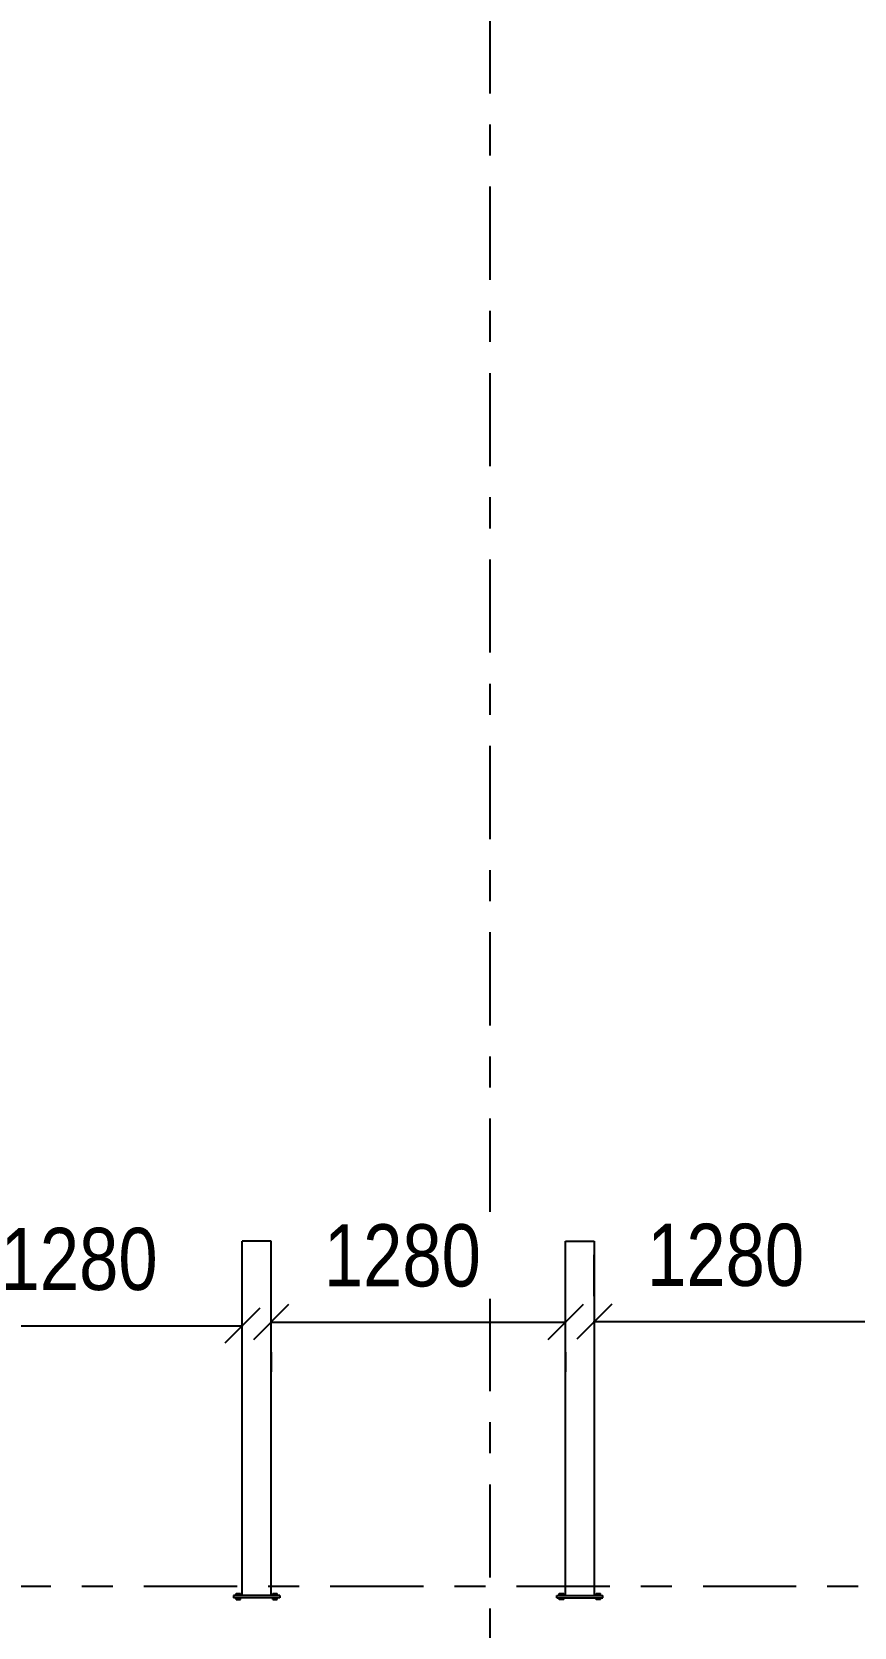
# Model space of a CAD drawing. Header units: millimetres. Extents: x 914 to 1731, y -85 to 465.
# Drawn here: x 1095.6 to 1122.1, y 367.6 to 418.9 of the extents above; entities that cross this region are included whole.
import ezdxf

# ---------------------------------------------------------------- set-up
doc = ezdxf.new("R2010")
doc.units = ezdxf.units.MM
doc.linetypes.add('XKITLINE00', pattern=[0])
doc.linetypes.add('XKITLINE03', pattern=[6, 3, -1, 1, -1])
for name, color, linetype, lineweight in [('Bolt', 1, 'Continuous', 0), ('S033M_GRID-STRUCT', 1, 'Continuous', 0), ('S060M_DIMENSION', 6, 'Continuous', 0), ('S281M_STEEL-COL', 3, 'Continuous', 0)]:
    doc.layers.add(name, color=color, linetype=linetype, lineweight=lineweight)
doc.styles.add('COMIC_SANS_MS', font='comic.ttf')

msp = doc.modelspace()

# ---------------------------------------------------------------- linework, layer by layer
at = {"layer": 'Bolt', "linetype": 'XKITLINE00', "lineweight": 25}
for p, q in [((1102.2, 368.614), (1102.2, 368.673)), ((1102.2, 368.673), (1102.341, 368.673)), ((1102.2, 368.614), (1102.2, 368.673)), ((1102.2, 368.673), (1102.341, 368.673)), ((1102.2, 368.614), (1102.2, 368.673)), ((1102.2, 368.673), (1102.341, 368.673)), ((1102.2, 368.614), (1102.2, 368.673)), ((1102.2, 368.673), (1102.341, 368.673)), ((1102.2, 368.614), (1102.2, 368.673)), ((1102.2, 368.673), (1102.341, 368.673)), ((1102.2, 368.614), (1102.2, 368.673)), ((1102.2, 368.673), (1102.341, 368.673)), ((1102.2, 368.614), (1102.2, 368.673)), ((1102.2, 368.673), (1102.341, 368.673)), ((1102.2, 368.614), (1102.2, 368.673)), ((1102.2, 368.673), (1102.341, 368.673)), ((1102.2, 368.614), (1102.2, 368.673)), ((1102.2, 368.673), (1102.341, 368.673)), ((1102.2, 368.614), (1102.2, 368.673)), ((1102.2, 368.673), (1102.341, 368.673)), ((1102.2, 368.614), (1102.2, 368.673)), ((1102.2, 368.673), (1102.341, 368.673)), ((1102.2, 368.614), (1102.2, 368.673)), ((1102.2, 368.673), (1102.341, 368.673)), ((1102.2, 368.614), (1102.2, 368.673)), ((1102.2, 368.673), (1102.341, 368.673)), ((1102.2, 368.614), (1102.2, 368.673)), ((1102.2, 368.673), (1102.341, 368.673)), ((1102.2, 368.614), (1102.2, 368.673)), ((1102.2, 368.673), (1102.341, 368.673)), ((1102.2, 368.614), (1102.2, 368.673)), ((1102.2, 368.673), (1102.341, 368.673)), ((1102.2, 368.614), (1102.2, 368.673)), ((1102.2, 368.673), (1102.341, 368.673)), ((1102.2, 368.614), (1102.2, 368.673)), ((1102.2, 368.673), (1102.341, 368.673)), ((1102.2, 368.614), (1102.2, 368.673)), ((1102.2, 368.673), (1102.341, 368.673)), ((1102.2, 368.614), (1102.2, 368.673)), ((1102.2, 368.673), (1102.341, 368.673)), ((1102.2, 368.614), (1102.2, 368.673)), ((1102.2, 368.673), (1102.341, 368.673)), ((1102.2, 368.614), (1102.2, 368.673)), ((1102.2, 368.673), (1102.341, 368.673)), ((1102.27, 368.614), (1102.27, 368.673)), ((1102.27, 368.614), (1102.27, 368.673)), ((1102.27, 368.614), (1102.27, 368.673)), ((1102.27, 368.614), (1102.27, 368.673)), ((1102.27, 368.614), (1102.27, 368.673)), ((1102.27, 368.614), (1102.27, 368.673)), ((1102.27, 368.614), (1102.27, 368.673)), ((1102.27, 368.614), (1102.27, 368.673)), ((1102.27, 368.614), (1102.27, 368.673)), ((1102.27, 368.614), (1102.27, 368.673)), ((1102.27, 368.614), (1102.27, 368.673)), ((1102.27, 368.614), (1102.27, 368.673)), ((1102.27, 368.614), (1102.27, 368.673)), ((1102.27, 368.614), (1102.27, 368.673)), ((1102.27, 368.614), (1102.27, 368.673)), ((1102.27, 368.614), (1102.27, 368.673)), ((1102.27, 368.614), (1102.27, 368.673)), ((1102.27, 368.614), (1102.27, 368.673)), ((1102.27, 368.614), (1102.27, 368.673)), ((1102.27, 368.614), (1102.27, 368.673)), ((1102.27, 368.614), (1102.27, 368.673)), ((1102.27, 368.614), (1102.27, 368.673)), ((1102.341, 368.614), (1102.341, 368.673)), ((1102.341, 368.614), (1102.341, 368.673)), ((1102.341, 368.614), (1102.341, 368.673)), ((1102.341, 368.614), (1102.341, 368.673)), ((1102.341, 368.614), (1102.341, 368.673)), ((1102.341, 368.614), (1102.341, 368.673)), ((1102.341, 368.614), (1102.341, 368.673)), ((1102.341, 368.614), (1102.341, 368.673)), ((1102.341, 368.614), (1102.341, 368.673)), ((1102.341, 368.614), (1102.341, 368.673)), ((1102.341, 368.614), (1102.341, 368.673)), ((1102.341, 368.614), (1102.341, 368.673)), ((1102.341, 368.614), (1102.341, 368.673)), ((1102.341, 368.614), (1102.341, 368.673)), ((1102.341, 368.614), (1102.341, 368.673)), ((1102.341, 368.614), (1102.341, 368.673)), ((1102.341, 368.614), (1102.341, 368.673)), ((1102.341, 368.614), (1102.341, 368.673)), ((1102.341, 368.614), (1102.341, 368.673)), ((1102.341, 368.614), (1102.341, 368.673)), ((1102.341, 368.614), (1102.341, 368.673)), ((1102.341, 368.614), (1102.341, 368.673)), ((1103.385, 368.614), (1103.385, 368.673)), ((1103.385, 368.673), (1103.526, 368.673)), ((1103.385, 368.614), (1103.385, 368.673)), ((1103.385, 368.673), (1103.526, 368.673)), ((1103.385, 368.614), (1103.385, 368.673)), ((1103.385, 368.673), (1103.526, 368.673)), ((1103.385, 368.614), (1103.385, 368.673)), ((1103.385, 368.673), (1103.526, 368.673)), ((1103.385, 368.614), (1103.385, 368.673)), ((1103.385, 368.673), (1103.526, 368.673)), ((1103.385, 368.614), (1103.385, 368.673)), ((1103.385, 368.673), (1103.526, 368.673)), ((1103.385, 368.614), (1103.385, 368.673)), ((1103.385, 368.673), (1103.526, 368.673)), ((1103.385, 368.614), (1103.385, 368.673)), ((1103.385, 368.673), (1103.526, 368.673)), ((1103.385, 368.614), (1103.385, 368.673)), ((1103.385, 368.673), (1103.526, 368.673)), ((1103.385, 368.614), (1103.385, 368.673)), ((1103.385, 368.673), (1103.526, 368.673)), ((1103.385, 368.614), (1103.385, 368.673)), ((1103.385, 368.673), (1103.526, 368.673)), ((1103.385, 368.614), (1103.385, 368.673)), ((1103.385, 368.673), (1103.526, 368.673)), ((1103.385, 368.614), (1103.385, 368.673)), ((1103.385, 368.673), (1103.526, 368.673)), ((1103.385, 368.614), (1103.385, 368.673)), ((1103.385, 368.673), (1103.526, 368.673)), ((1103.385, 368.614), (1103.385, 368.673)), ((1103.385, 368.673), (1103.526, 368.673)), ((1103.385, 368.614), (1103.385, 368.673)), ((1103.385, 368.673), (1103.526, 368.673)), ((1103.385, 368.614), (1103.385, 368.673)), ((1103.385, 368.673), (1103.526, 368.673)), ((1103.385, 368.614), (1103.385, 368.673)), ((1103.385, 368.673), (1103.526, 368.673)), ((1103.385, 368.614), (1103.385, 368.673)), ((1103.385, 368.673), (1103.526, 368.673)), ((1103.385, 368.614), (1103.385, 368.673)), ((1103.385, 368.673), (1103.526, 368.673)), ((1103.385, 368.614), (1103.385, 368.673)), ((1103.385, 368.673), (1103.526, 368.673)), ((1103.385, 368.614), (1103.385, 368.673)), ((1103.385, 368.673), (1103.526, 368.673)), ((1103.456, 368.614), (1103.456, 368.673)), ((1103.456, 368.614), (1103.456, 368.673)), ((1103.456, 368.614), (1103.456, 368.673)), ((1103.456, 368.614), (1103.456, 368.673)), ((1103.456, 368.614), (1103.456, 368.673)), ((1103.456, 368.614), (1103.456, 368.673)), ((1103.456, 368.614), (1103.456, 368.673)), ((1103.456, 368.614), (1103.456, 368.673)), ((1103.456, 368.614), (1103.456, 368.673)), ((1103.456, 368.614), (1103.456, 368.673)), ((1103.456, 368.614), (1103.456, 368.673)), ((1103.456, 368.614), (1103.456, 368.673)), ((1103.456, 368.614), (1103.456, 368.673)), ((1103.456, 368.614), (1103.456, 368.673)), ((1103.456, 368.614), (1103.456, 368.673)), ((1103.456, 368.614), (1103.456, 368.673)), ((1103.456, 368.614), (1103.456, 368.673)), ((1103.456, 368.614), (1103.456, 368.673)), ((1103.456, 368.614), (1103.456, 368.673)), ((1103.456, 368.614), (1103.456, 368.673)), ((1103.456, 368.614), (1103.456, 368.673)), ((1103.456, 368.614), (1103.456, 368.673)), ((1103.526, 368.614), (1103.526, 368.673)), ((1103.526, 368.614), (1103.526, 368.673)), ((1103.526, 368.614), (1103.526, 368.673)), ((1103.526, 368.614), (1103.526, 368.673)), ((1103.526, 368.614), (1103.526, 368.673)), ((1103.526, 368.614), (1103.526, 368.673)), ((1103.526, 368.614), (1103.526, 368.673)), ((1103.526, 368.614), (1103.526, 368.673)), ((1103.526, 368.614), (1103.526, 368.673)), ((1103.526, 368.614), (1103.526, 368.673)), ((1103.526, 368.614), (1103.526, 368.673)), ((1103.526, 368.614), (1103.526, 368.673)), ((1103.526, 368.614), (1103.526, 368.673)), ((1103.526, 368.614), (1103.526, 368.673)), ((1103.526, 368.614), (1103.526, 368.673)), ((1103.526, 368.614), (1103.526, 368.673)), ((1103.526, 368.614), (1103.526, 368.673)), ((1103.526, 368.614), (1103.526, 368.673)), ((1103.526, 368.614), (1103.526, 368.673)), ((1103.526, 368.614), (1103.526, 368.673)), ((1103.526, 368.614), (1103.526, 368.673)), ((1103.526, 368.614), (1103.526, 368.673)), ((1112.607, 368.614), (1112.607, 368.673)), ((1112.607, 368.673), (1112.748, 368.673)), ((1112.607, 368.614), (1112.607, 368.673)), ((1112.607, 368.673), (1112.748, 368.673)), ((1112.607, 368.614), (1112.607, 368.673)), ((1112.607, 368.673), (1112.748, 368.673)), ((1112.607, 368.614), (1112.607, 368.673)), ((1112.607, 368.673), (1112.748, 368.673)), ((1112.607, 368.614), (1112.607, 368.673)), ((1112.607, 368.673), (1112.748, 368.673)), ((1112.607, 368.614), (1112.607, 368.673)), ((1112.607, 368.673), (1112.748, 368.673)), ((1112.607, 368.614), (1112.607, 368.673)), ((1112.607, 368.673), (1112.748, 368.673)), ((1112.607, 368.614), (1112.607, 368.673)), ((1112.607, 368.673), (1112.748, 368.673)), ((1112.607, 368.614), (1112.607, 368.673)), ((1112.607, 368.673), (1112.748, 368.673)), ((1112.607, 368.614), (1112.607, 368.673)), ((1112.607, 368.673), (1112.748, 368.673)), ((1112.607, 368.614), (1112.607, 368.673)), ((1112.607, 368.673), (1112.748, 368.673)), ((1112.607, 368.614), (1112.607, 368.673)), ((1112.607, 368.673), (1112.748, 368.673)), ((1112.607, 368.614), (1112.607, 368.673)), ((1112.607, 368.673), (1112.748, 368.673)), ((1112.607, 368.614), (1112.607, 368.673)), ((1112.607, 368.673), (1112.748, 368.673)), ((1112.607, 368.614), (1112.607, 368.673)), ((1112.607, 368.673), (1112.748, 368.673)), ((1112.607, 368.614), (1112.607, 368.673)), ((1112.607, 368.673), (1112.748, 368.673)), ((1112.607, 368.614), (1112.607, 368.673)), ((1112.607, 368.673), (1112.748, 368.673)), ((1112.607, 368.614), (1112.607, 368.673)), ((1112.607, 368.673), (1112.748, 368.673)), ((1112.607, 368.614), (1112.607, 368.673)), ((1112.607, 368.673), (1112.748, 368.673)), ((1112.607, 368.614), (1112.607, 368.673)), ((1112.607, 368.673), (1112.748, 368.673)), ((1112.607, 368.614), (1112.607, 368.673)), ((1112.607, 368.673), (1112.748, 368.673)), ((1112.607, 368.614), (1112.607, 368.673)), ((1112.607, 368.673), (1112.748, 368.673)), ((1112.678, 368.614), (1112.678, 368.673)), ((1112.678, 368.614), (1112.678, 368.673)), ((1112.678, 368.614), (1112.678, 368.673)), ((1112.678, 368.614), (1112.678, 368.673)), ((1112.678, 368.614), (1112.678, 368.673)), ((1112.678, 368.614), (1112.678, 368.673)), ((1112.678, 368.614), (1112.678, 368.673)), ((1112.678, 368.614), (1112.678, 368.673)), ((1112.678, 368.614), (1112.678, 368.673)), ((1112.678, 368.614), (1112.678, 368.673)), ((1112.678, 368.614), (1112.678, 368.673)), ((1112.678, 368.614), (1112.678, 368.673)), ((1112.678, 368.614), (1112.678, 368.673)), ((1112.678, 368.614), (1112.678, 368.673)), ((1112.678, 368.614), (1112.678, 368.673)), ((1112.678, 368.614), (1112.678, 368.673)), ((1112.678, 368.614), (1112.678, 368.673)), ((1112.678, 368.614), (1112.678, 368.673)), ((1112.678, 368.614), (1112.678, 368.673)), ((1112.678, 368.614), (1112.678, 368.673)), ((1112.678, 368.614), (1112.678, 368.673)), ((1112.678, 368.614), (1112.678, 368.673)), ((1112.748, 368.614), (1112.748, 368.673)), ((1112.748, 368.614), (1112.748, 368.673)), ((1112.748, 368.614), (1112.748, 368.673)), ((1112.748, 368.614), (1112.748, 368.673)), ((1112.748, 368.614), (1112.748, 368.673)), ((1112.748, 368.614), (1112.748, 368.673)), ((1112.748, 368.614), (1112.748, 368.673)), ((1112.748, 368.614), (1112.748, 368.673)), ((1112.748, 368.614), (1112.748, 368.673)), ((1112.748, 368.614), (1112.748, 368.673)), ((1112.748, 368.614), (1112.748, 368.673)), ((1112.748, 368.614), (1112.748, 368.673)), ((1112.748, 368.614), (1112.748, 368.673)), ((1112.748, 368.614), (1112.748, 368.673)), ((1112.748, 368.614), (1112.748, 368.673)), ((1112.748, 368.614), (1112.748, 368.673)), ((1112.748, 368.614), (1112.748, 368.673)), ((1112.748, 368.614), (1112.748, 368.673)), ((1112.748, 368.614), (1112.748, 368.673)), ((1112.748, 368.614), (1112.748, 368.673)), ((1112.748, 368.614), (1112.748, 368.673)), ((1112.748, 368.614), (1112.748, 368.673)), ((1113.793, 368.614), (1113.793, 368.673)), ((1113.793, 368.673), (1113.933, 368.673)), ((1113.793, 368.614), (1113.793, 368.673)), ((1113.793, 368.673), (1113.933, 368.673)), ((1113.793, 368.614), (1113.793, 368.673)), ((1113.793, 368.673), (1113.933, 368.673)), ((1113.793, 368.614), (1113.793, 368.673)), ((1113.793, 368.673), (1113.933, 368.673)), ((1113.793, 368.614), (1113.793, 368.673)), ((1113.793, 368.673), (1113.933, 368.673)), ((1113.793, 368.614), (1113.793, 368.673)), ((1113.793, 368.673), (1113.933, 368.673)), ((1113.793, 368.614), (1113.793, 368.673)), ((1113.793, 368.673), (1113.933, 368.673)), ((1113.793, 368.614), (1113.793, 368.673)), ((1113.793, 368.673), (1113.933, 368.673)), ((1113.793, 368.614), (1113.793, 368.673)), ((1113.793, 368.673), (1113.933, 368.673)), ((1113.793, 368.614), (1113.793, 368.673)), ((1113.793, 368.673), (1113.933, 368.673)), ((1113.793, 368.614), (1113.793, 368.673)), ((1113.793, 368.673), (1113.933, 368.673)), ((1113.793, 368.614), (1113.793, 368.673)), ((1113.793, 368.673), (1113.933, 368.673)), ((1113.793, 368.614), (1113.793, 368.673)), ((1113.793, 368.673), (1113.933, 368.673)), ((1113.793, 368.614), (1113.793, 368.673)), ((1113.793, 368.673), (1113.933, 368.673)), ((1113.793, 368.614), (1113.793, 368.673)), ((1113.793, 368.673), (1113.933, 368.673)), ((1113.793, 368.614), (1113.793, 368.673)), ((1113.793, 368.673), (1113.933, 368.673)), ((1113.793, 368.614), (1113.793, 368.673)), ((1113.793, 368.673), (1113.933, 368.673)), ((1113.793, 368.614), (1113.793, 368.673)), ((1113.793, 368.673), (1113.933, 368.673)), ((1113.793, 368.614), (1113.793, 368.673)), ((1113.793, 368.673), (1113.933, 368.673)), ((1113.793, 368.614), (1113.793, 368.673)), ((1113.793, 368.673), (1113.933, 368.673)), ((1113.793, 368.614), (1113.793, 368.673)), ((1113.793, 368.673), (1113.933, 368.673)), ((1113.793, 368.614), (1113.793, 368.673)), ((1113.793, 368.673), (1113.933, 368.673)), ((1113.863, 368.614), (1113.863, 368.673)), ((1113.863, 368.614), (1113.863, 368.673)), ((1113.863, 368.614), (1113.863, 368.673)), ((1113.863, 368.614), (1113.863, 368.673)), ((1113.863, 368.614), (1113.863, 368.673)), ((1113.863, 368.614), (1113.863, 368.673)), ((1113.863, 368.614), (1113.863, 368.673)), ((1113.863, 368.614), (1113.863, 368.673)), ((1113.863, 368.614), (1113.863, 368.673)), ((1113.863, 368.614), (1113.863, 368.673)), ((1113.863, 368.614), (1113.863, 368.673)), ((1113.863, 368.614), (1113.863, 368.673)), ((1113.863, 368.614), (1113.863, 368.673)), ((1113.863, 368.614), (1113.863, 368.673)), ((1113.863, 368.614), (1113.863, 368.673)), ((1113.863, 368.614), (1113.863, 368.673)), ((1113.863, 368.614), (1113.863, 368.673)), ((1113.863, 368.614), (1113.863, 368.673)), ((1113.863, 368.614), (1113.863, 368.673)), ((1113.863, 368.614), (1113.863, 368.673)), ((1113.863, 368.614), (1113.863, 368.673)), ((1113.863, 368.614), (1113.863, 368.673)), ((1113.933, 368.614), (1113.933, 368.673)), ((1113.933, 368.614), (1113.933, 368.673)), ((1113.933, 368.614), (1113.933, 368.673)), ((1113.933, 368.614), (1113.933, 368.673)), ((1113.933, 368.614), (1113.933, 368.673)), ((1113.933, 368.614), (1113.933, 368.673)), ((1113.933, 368.614), (1113.933, 368.673)), ((1113.933, 368.614), (1113.933, 368.673)), ((1113.933, 368.614), (1113.933, 368.673)), ((1113.933, 368.614), (1113.933, 368.673)), ((1113.933, 368.614), (1113.933, 368.673)), ((1113.933, 368.614), (1113.933, 368.673)), ((1113.933, 368.614), (1113.933, 368.673)), ((1113.933, 368.614), (1113.933, 368.673)), ((1113.933, 368.614), (1113.933, 368.673)), ((1113.933, 368.614), (1113.933, 368.673)), ((1113.933, 368.614), (1113.933, 368.673)), ((1113.933, 368.614), (1113.933, 368.673)), ((1113.933, 368.614), (1113.933, 368.673)), ((1113.933, 368.614), (1113.933, 368.673)), ((1113.933, 368.614), (1113.933, 368.673)), ((1113.933, 368.614), (1113.933, 368.673)), ((1102.2, 368.481), (1102.2, 368.54)), ((1102.2, 368.481), (1102.2, 368.54)), ((1102.2, 368.481), (1102.2, 368.54)), ((1102.2, 368.481), (1102.2, 368.54)), ((1102.2, 368.481), (1102.2, 368.54)), ((1102.2, 368.481), (1102.2, 368.54)), ((1102.2, 368.481), (1102.2, 368.54)), ((1102.2, 368.481), (1102.2, 368.54)), ((1102.2, 368.481), (1102.2, 368.54)), ((1102.2, 368.481), (1102.2, 368.54)), ((1102.2, 368.481), (1102.2, 368.54)), ((1102.2, 368.481), (1102.2, 368.54)), ((1102.2, 368.481), (1102.2, 368.54)), ((1102.2, 368.481), (1102.2, 368.54)), ((1102.2, 368.481), (1102.2, 368.54)), ((1102.2, 368.481), (1102.2, 368.54)), ((1102.2, 368.481), (1102.2, 368.54)), ((1102.2, 368.481), (1102.2, 368.54)), ((1102.2, 368.481), (1102.2, 368.54)), ((1102.2, 368.481), (1102.2, 368.54)), ((1102.2, 368.481), (1102.2, 368.54)), ((1102.2, 368.481), (1102.2, 368.54)), ((1102.2, 368.481), (1102.341, 368.481)), ((1102.2, 368.481), (1102.341, 368.481)), ((1102.2, 368.481), (1102.341, 368.481)), ((1102.2, 368.481), (1102.341, 368.481)), ((1102.2, 368.481), (1102.341, 368.481)), ((1102.2, 368.481), (1102.341, 368.481)), ((1102.2, 368.481), (1102.341, 368.481)), ((1102.2, 368.481), (1102.341, 368.481)), ((1102.2, 368.481), (1102.341, 368.481)), ((1102.2, 368.481), (1102.341, 368.481)), ((1102.2, 368.481), (1102.341, 368.481)), ((1102.2, 368.481), (1102.341, 368.481)), ((1102.2, 368.481), (1102.341, 368.481)), ((1102.2, 368.481), (1102.341, 368.481)), ((1102.2, 368.481), (1102.341, 368.481)), ((1102.2, 368.481), (1102.341, 368.481)), ((1102.2, 368.481), (1102.341, 368.481)), ((1102.2, 368.481), (1102.341, 368.481)), ((1102.2, 368.481), (1102.341, 368.481)), ((1102.2, 368.481), (1102.341, 368.481)), ((1102.2, 368.481), (1102.341, 368.481)), ((1102.2, 368.481), (1102.341, 368.481)), ((1102.27, 368.481), (1102.27, 368.54)), ((1102.27, 368.481), (1102.27, 368.54)), ((1102.27, 368.481), (1102.27, 368.54)), ((1102.27, 368.481), (1102.27, 368.54)), ((1102.27, 368.481), (1102.27, 368.54)), ((1102.27, 368.481), (1102.27, 368.54)), ((1102.27, 368.481), (1102.27, 368.54)), ((1102.27, 368.481), (1102.27, 368.54)), ((1102.27, 368.481), (1102.27, 368.54)), ((1102.27, 368.481), (1102.27, 368.54)), ((1102.27, 368.481), (1102.27, 368.54)), ((1102.27, 368.481), (1102.27, 368.54)), ((1102.27, 368.481), (1102.27, 368.54)), ((1102.27, 368.481), (1102.27, 368.54)), ((1102.27, 368.481), (1102.27, 368.54)), ((1102.27, 368.481), (1102.27, 368.54)), ((1102.27, 368.481), (1102.27, 368.54)), ((1102.27, 368.481), (1102.27, 368.54)), ((1102.27, 368.481), (1102.27, 368.54)), ((1102.27, 368.481), (1102.27, 368.54)), ((1102.27, 368.481), (1102.27, 368.54)), ((1102.27, 368.481), (1102.27, 368.54)), ((1102.341, 368.481), (1102.341, 368.54)), ((1102.341, 368.481), (1102.341, 368.54)), ((1102.341, 368.481), (1102.341, 368.54)), ((1102.341, 368.481), (1102.341, 368.54)), ((1102.341, 368.481), (1102.341, 368.54)), ((1102.341, 368.481), (1102.341, 368.54)), ((1102.341, 368.481), (1102.341, 368.54)), ((1102.341, 368.481), (1102.341, 368.54)), ((1102.341, 368.481), (1102.341, 368.54)), ((1102.341, 368.481), (1102.341, 368.54)), ((1102.341, 368.481), (1102.341, 368.54)), ((1102.341, 368.481), (1102.341, 368.54)), ((1102.341, 368.481), (1102.341, 368.54)), ((1102.341, 368.481), (1102.341, 368.54)), ((1102.341, 368.481), (1102.341, 368.54)), ((1102.341, 368.481), (1102.341, 368.54)), ((1102.341, 368.481), (1102.341, 368.54)), ((1102.341, 368.481), (1102.341, 368.54)), ((1102.341, 368.481), (1102.341, 368.54)), ((1102.341, 368.481), (1102.341, 368.54)), ((1102.341, 368.481), (1102.341, 368.54)), ((1102.341, 368.481), (1102.341, 368.54)), ((1103.385, 368.481), (1103.385, 368.54)), ((1103.385, 368.481), (1103.385, 368.54)), ((1103.385, 368.481), (1103.385, 368.54)), ((1103.385, 368.481), (1103.385, 368.54)), ((1103.385, 368.481), (1103.385, 368.54)), ((1103.385, 368.481), (1103.385, 368.54)), ((1103.385, 368.481), (1103.385, 368.54)), ((1103.385, 368.481), (1103.385, 368.54)), ((1103.385, 368.481), (1103.385, 368.54)), ((1103.385, 368.481), (1103.385, 368.54)), ((1103.385, 368.481), (1103.385, 368.54)), ((1103.385, 368.481), (1103.385, 368.54)), ((1103.385, 368.481), (1103.385, 368.54)), ((1103.385, 368.481), (1103.385, 368.54)), ((1103.385, 368.481), (1103.385, 368.54)), ((1103.385, 368.481), (1103.385, 368.54)), ((1103.385, 368.481), (1103.385, 368.54)), ((1103.385, 368.481), (1103.385, 368.54)), ((1103.385, 368.481), (1103.385, 368.54)), ((1103.385, 368.481), (1103.385, 368.54)), ((1103.385, 368.481), (1103.385, 368.54)), ((1103.385, 368.481), (1103.385, 368.54)), ((1103.385, 368.481), (1103.526, 368.481)), ((1103.385, 368.481), (1103.526, 368.481)), ((1103.385, 368.481), (1103.526, 368.481)), ((1103.385, 368.481), (1103.526, 368.481)), ((1103.385, 368.481), (1103.526, 368.481)), ((1103.385, 368.481), (1103.526, 368.481)), ((1103.385, 368.481), (1103.526, 368.481)), ((1103.385, 368.481), (1103.526, 368.481)), ((1103.385, 368.481), (1103.526, 368.481)), ((1103.385, 368.481), (1103.526, 368.481)), ((1103.385, 368.481), (1103.526, 368.481)), ((1103.385, 368.481), (1103.526, 368.481)), ((1103.385, 368.481), (1103.526, 368.481)), ((1103.385, 368.481), (1103.526, 368.481)), ((1103.385, 368.481), (1103.526, 368.481)), ((1103.385, 368.481), (1103.526, 368.481)), ((1103.385, 368.481), (1103.526, 368.481)), ((1103.385, 368.481), (1103.526, 368.481)), ((1103.385, 368.481), (1103.526, 368.481)), ((1103.385, 368.481), (1103.526, 368.481)), ((1103.385, 368.481), (1103.526, 368.481)), ((1103.385, 368.481), (1103.526, 368.481)), ((1103.456, 368.481), (1103.456, 368.54)), ((1103.456, 368.481), (1103.456, 368.54)), ((1103.456, 368.481), (1103.456, 368.54)), ((1103.456, 368.481), (1103.456, 368.54)), ((1103.456, 368.481), (1103.456, 368.54)), ((1103.456, 368.481), (1103.456, 368.54)), ((1103.456, 368.481), (1103.456, 368.54)), ((1103.456, 368.481), (1103.456, 368.54)), ((1103.456, 368.481), (1103.456, 368.54)), ((1103.456, 368.481), (1103.456, 368.54)), ((1103.456, 368.481), (1103.456, 368.54)), ((1103.456, 368.481), (1103.456, 368.54)), ((1103.456, 368.481), (1103.456, 368.54)), ((1103.456, 368.481), (1103.456, 368.54)), ((1103.456, 368.481), (1103.456, 368.54)), ((1103.456, 368.481), (1103.456, 368.54)), ((1103.456, 368.481), (1103.456, 368.54)), ((1103.456, 368.481), (1103.456, 368.54)), ((1103.456, 368.481), (1103.456, 368.54)), ((1103.456, 368.481), (1103.456, 368.54)), ((1103.456, 368.481), (1103.456, 368.54)), ((1103.456, 368.481), (1103.456, 368.54)), ((1103.526, 368.481), (1103.526, 368.54)), ((1103.526, 368.481), (1103.526, 368.54)), ((1103.526, 368.481), (1103.526, 368.54)), ((1103.526, 368.481), (1103.526, 368.54)), ((1103.526, 368.481), (1103.526, 368.54)), ((1103.526, 368.481), (1103.526, 368.54)), ((1103.526, 368.481), (1103.526, 368.54)), ((1103.526, 368.481), (1103.526, 368.54)), ((1103.526, 368.481), (1103.526, 368.54)), ((1103.526, 368.481), (1103.526, 368.54)), ((1103.526, 368.481), (1103.526, 368.54)), ((1103.526, 368.481), (1103.526, 368.54)), ((1103.526, 368.481), (1103.526, 368.54)), ((1103.526, 368.481), (1103.526, 368.54)), ((1103.526, 368.481), (1103.526, 368.54)), ((1103.526, 368.481), (1103.526, 368.54)), ((1103.526, 368.481), (1103.526, 368.54)), ((1103.526, 368.481), (1103.526, 368.54)), ((1103.526, 368.481), (1103.526, 368.54)), ((1103.526, 368.481), (1103.526, 368.54)), ((1103.526, 368.481), (1103.526, 368.54)), ((1103.526, 368.481), (1103.526, 368.54)), ((1112.607, 368.481), (1112.607, 368.54)), ((1112.607, 368.481), (1112.607, 368.54)), ((1112.607, 368.481), (1112.607, 368.54)), ((1112.607, 368.481), (1112.607, 368.54)), ((1112.607, 368.481), (1112.607, 368.54)), ((1112.607, 368.481), (1112.607, 368.54)), ((1112.607, 368.481), (1112.607, 368.54)), ((1112.607, 368.481), (1112.607, 368.54)), ((1112.607, 368.481), (1112.607, 368.54)), ((1112.607, 368.481), (1112.607, 368.54)), ((1112.607, 368.481), (1112.607, 368.54)), ((1112.607, 368.481), (1112.607, 368.54)), ((1112.607, 368.481), (1112.607, 368.54)), ((1112.607, 368.481), (1112.607, 368.54)), ((1112.607, 368.481), (1112.607, 368.54)), ((1112.607, 368.481), (1112.607, 368.54)), ((1112.607, 368.481), (1112.607, 368.54)), ((1112.607, 368.481), (1112.607, 368.54)), ((1112.607, 368.481), (1112.607, 368.54)), ((1112.607, 368.481), (1112.607, 368.54)), ((1112.607, 368.481), (1112.607, 368.54)), ((1112.607, 368.481), (1112.607, 368.54)), ((1112.748, 368.481), (1112.607, 368.481)), ((1112.748, 368.481), (1112.607, 368.481)), ((1112.748, 368.481), (1112.607, 368.481)), ((1112.748, 368.481), (1112.607, 368.481)), ((1112.748, 368.481), (1112.607, 368.481)), ((1112.748, 368.481), (1112.607, 368.481)), ((1112.748, 368.481), (1112.607, 368.481)), ((1112.748, 368.481), (1112.607, 368.481)), ((1112.748, 368.481), (1112.607, 368.481)), ((1112.748, 368.481), (1112.607, 368.481)), ((1112.748, 368.481), (1112.607, 368.481)), ((1112.748, 368.481), (1112.607, 368.481)), ((1112.748, 368.481), (1112.607, 368.481)), ((1112.748, 368.481), (1112.607, 368.481)), ((1112.748, 368.481), (1112.607, 368.481)), ((1112.748, 368.481), (1112.607, 368.481)), ((1112.748, 368.481), (1112.607, 368.481)), ((1112.748, 368.481), (1112.607, 368.481)), ((1112.748, 368.481), (1112.607, 368.481)), ((1112.748, 368.481), (1112.607, 368.481)), ((1112.748, 368.481), (1112.607, 368.481)), ((1112.748, 368.481), (1112.607, 368.481)), ((1112.678, 368.481), (1112.678, 368.54)), ((1112.678, 368.481), (1112.678, 368.54)), ((1112.678, 368.481), (1112.678, 368.54)), ((1112.678, 368.481), (1112.678, 368.54)), ((1112.678, 368.481), (1112.678, 368.54)), ((1112.678, 368.481), (1112.678, 368.54)), ((1112.678, 368.481), (1112.678, 368.54)), ((1112.678, 368.481), (1112.678, 368.54)), ((1112.678, 368.481), (1112.678, 368.54)), ((1112.678, 368.481), (1112.678, 368.54)), ((1112.678, 368.481), (1112.678, 368.54)), ((1112.678, 368.481), (1112.678, 368.54)), ((1112.678, 368.481), (1112.678, 368.54)), ((1112.678, 368.481), (1112.678, 368.54)), ((1112.678, 368.481), (1112.678, 368.54)), ((1112.678, 368.481), (1112.678, 368.54)), ((1112.678, 368.481), (1112.678, 368.54)), ((1112.678, 368.481), (1112.678, 368.54)), ((1112.678, 368.481), (1112.678, 368.54)), ((1112.678, 368.481), (1112.678, 368.54)), ((1112.678, 368.481), (1112.678, 368.54)), ((1112.678, 368.481), (1112.678, 368.54)), ((1112.748, 368.481), (1112.748, 368.54)), ((1112.748, 368.481), (1112.748, 368.54)), ((1112.748, 368.481), (1112.748, 368.54)), ((1112.748, 368.481), (1112.748, 368.54)), ((1112.748, 368.481), (1112.748, 368.54)), ((1112.748, 368.481), (1112.748, 368.54)), ((1112.748, 368.481), (1112.748, 368.54)), ((1112.748, 368.481), (1112.748, 368.54)), ((1112.748, 368.481), (1112.748, 368.54)), ((1112.748, 368.481), (1112.748, 368.54)), ((1112.748, 368.481), (1112.748, 368.54)), ((1112.748, 368.481), (1112.748, 368.54)), ((1112.748, 368.481), (1112.748, 368.54)), ((1112.748, 368.481), (1112.748, 368.54)), ((1112.748, 368.481), (1112.748, 368.54)), ((1112.748, 368.481), (1112.748, 368.54)), ((1112.748, 368.481), (1112.748, 368.54)), ((1112.748, 368.481), (1112.748, 368.54)), ((1112.748, 368.481), (1112.748, 368.54)), ((1112.748, 368.481), (1112.748, 368.54)), ((1112.748, 368.481), (1112.748, 368.54)), ((1112.748, 368.481), (1112.748, 368.54)), ((1113.793, 368.481), (1113.793, 368.54)), ((1113.793, 368.481), (1113.793, 368.54)), ((1113.793, 368.481), (1113.793, 368.54)), ((1113.793, 368.481), (1113.793, 368.54)), ((1113.793, 368.481), (1113.793, 368.54)), ((1113.793, 368.481), (1113.793, 368.54)), ((1113.793, 368.481), (1113.793, 368.54)), ((1113.793, 368.481), (1113.793, 368.54)), ((1113.793, 368.481), (1113.793, 368.54)), ((1113.793, 368.481), (1113.793, 368.54)), ((1113.793, 368.481), (1113.793, 368.54)), ((1113.793, 368.481), (1113.793, 368.54)), ((1113.793, 368.481), (1113.793, 368.54)), ((1113.793, 368.481), (1113.793, 368.54)), ((1113.793, 368.481), (1113.793, 368.54)), ((1113.793, 368.481), (1113.793, 368.54)), ((1113.793, 368.481), (1113.793, 368.54)), ((1113.793, 368.481), (1113.793, 368.54)), ((1113.793, 368.481), (1113.793, 368.54)), ((1113.793, 368.481), (1113.793, 368.54)), ((1113.793, 368.481), (1113.793, 368.54)), ((1113.793, 368.481), (1113.793, 368.54)), ((1113.933, 368.481), (1113.793, 368.481)), ((1113.933, 368.481), (1113.793, 368.481)), ((1113.933, 368.481), (1113.793, 368.481)), ((1113.933, 368.481), (1113.793, 368.481)), ((1113.933, 368.481), (1113.793, 368.481)), ((1113.933, 368.481), (1113.793, 368.481)), ((1113.933, 368.481), (1113.793, 368.481)), ((1113.933, 368.481), (1113.793, 368.481)), ((1113.933, 368.481), (1113.793, 368.481)), ((1113.933, 368.481), (1113.793, 368.481)), ((1113.933, 368.481), (1113.793, 368.481)), ((1113.933, 368.481), (1113.793, 368.481)), ((1113.933, 368.481), (1113.793, 368.481)), ((1113.933, 368.481), (1113.793, 368.481)), ((1113.933, 368.481), (1113.793, 368.481)), ((1113.933, 368.481), (1113.793, 368.481)), ((1113.933, 368.481), (1113.793, 368.481)), ((1113.933, 368.481), (1113.793, 368.481)), ((1113.933, 368.481), (1113.793, 368.481)), ((1113.933, 368.481), (1113.793, 368.481)), ((1113.933, 368.481), (1113.793, 368.481)), ((1113.933, 368.481), (1113.793, 368.481)), ((1113.863, 368.481), (1113.863, 368.54)), ((1113.863, 368.481), (1113.863, 368.54)), ((1113.863, 368.481), (1113.863, 368.54)), ((1113.863, 368.481), (1113.863, 368.54)), ((1113.863, 368.481), (1113.863, 368.54)), ((1113.863, 368.481), (1113.863, 368.54)), ((1113.863, 368.481), (1113.863, 368.54)), ((1113.863, 368.481), (1113.863, 368.54)), ((1113.863, 368.481), (1113.863, 368.54)), ((1113.863, 368.481), (1113.863, 368.54)), ((1113.863, 368.481), (1113.863, 368.54)), ((1113.863, 368.481), (1113.863, 368.54)), ((1113.863, 368.481), (1113.863, 368.54)), ((1113.863, 368.481), (1113.863, 368.54)), ((1113.863, 368.481), (1113.863, 368.54)), ((1113.863, 368.481), (1113.863, 368.54)), ((1113.863, 368.481), (1113.863, 368.54)), ((1113.863, 368.481), (1113.863, 368.54)), ((1113.863, 368.481), (1113.863, 368.54)), ((1113.863, 368.481), (1113.863, 368.54)), ((1113.863, 368.481), (1113.863, 368.54)), ((1113.863, 368.481), (1113.863, 368.54)), ((1113.933, 368.481), (1113.933, 368.54)), ((1113.933, 368.481), (1113.933, 368.54)), ((1113.933, 368.481), (1113.933, 368.54)), ((1113.933, 368.481), (1113.933, 368.54)), ((1113.933, 368.481), (1113.933, 368.54)), ((1113.933, 368.481), (1113.933, 368.54)), ((1113.933, 368.481), (1113.933, 368.54)), ((1113.933, 368.481), (1113.933, 368.54)), ((1113.933, 368.481), (1113.933, 368.54)), ((1113.933, 368.481), (1113.933, 368.54)), ((1113.933, 368.481), (1113.933, 368.54)), ((1113.933, 368.481), (1113.933, 368.54)), ((1113.933, 368.481), (1113.933, 368.54)), ((1113.933, 368.481), (1113.933, 368.54)), ((1113.933, 368.481), (1113.933, 368.54)), ((1113.933, 368.481), (1113.933, 368.54)), ((1113.933, 368.481), (1113.933, 368.54)), ((1113.933, 368.481), (1113.933, 368.54)), ((1113.933, 368.481), (1113.933, 368.54)), ((1113.933, 368.481), (1113.933, 368.54)), ((1113.933, 368.481), (1113.933, 368.54)), ((1113.933, 368.481), (1113.933, 368.54))]:
    msp.add_line(p, q, dxfattribs=at)
at = {"layer": 'S033M_GRID-STRUCT', "linetype": 'XKITLINE03', "lineweight": 25}
for p, q in [((1110.382, 380.961), (1110.382, 433.224)), ((1110.382, 357.189), (1110.382, 378.161)), ((955.233, 368.91), (1255.165, 368.91))]:
    msp.add_line(p, q, dxfattribs=at)
at = {"layer": 'S060M_DIMENSION', "linetype": 'XKITLINE00', "lineweight": 25}
for p, q in [((1102.4, 378.086), (1102.4, 379.446)), ((1113.733, 378.247), (1113.733, 379.578)), ((1103.892, 377.977), (1102.76, 376.845)), ((1113.373, 377.977), (1112.242, 376.845)), ((1114.299, 377.994), (1113.168, 376.862)), ((1102.966, 377.862), (1101.834, 376.73)), ((1103.326, 377.411), (1112.807, 377.411)), ((1113.733, 377.428), (1123.215, 377.428)), ((1092.919, 377.296), (1102.4, 377.296)), ((1103.326, 376.441), (1103.326, 375.811)), ((1112.807, 376.441), (1112.807, 375.811))]:
    msp.add_line(p, q, dxfattribs=at)
at = {"layer": 'S060M_DIMENSION', "lineweight": 25}
for p in [(1103.326, 377.411), (1112.807, 377.411), (1113.733, 377.428), (1102.4, 377.296)]:
    msp.add_point(p, dxfattribs=at)
at = {"layer": 'S281M_STEEL-COL', "linetype": 'XKITLINE00', "lineweight": 25}
for p, q in [((1102.4, 368.614), (1102.4, 380.021)), ((1103.326, 380.021), (1102.4, 380.021)), ((1103.326, 368.614), (1103.326, 380.021)), ((1112.807, 380.021), (1113.733, 380.021)), ((1112.807, 368.614), (1112.807, 380.021)), ((1113.733, 380.021), (1113.733, 368.614)), ((1103.604, 368.614), (1102.122, 368.614)), ((1102.122, 368.614), (1102.122, 368.54)), ((1103.604, 368.54), (1102.122, 368.54)), ((1103.604, 368.614), (1103.604, 368.54)), ((1112.53, 368.54), (1112.53, 368.614)), ((1112.53, 368.614), (1114.011, 368.614)), ((1112.53, 368.54), (1114.011, 368.54)), ((1114.011, 368.54), (1114.011, 368.614))]:
    msp.add_line(p, q, dxfattribs=at)

# ---------------------------------------------------------------- texts
at = {"layer": 'S060M_DIMENSION', "lineweight": 25, "style": 'COMIC_SANS_MS', "width": 0.85}
for p in [(1094.617, 378.446), (1105.025, 378.561), (1115.432, 378.578)]:
    msp.add_text('1280', height=2, dxfattribs=at).set_placement(p)

doc.saveas('drawing.dxf')
